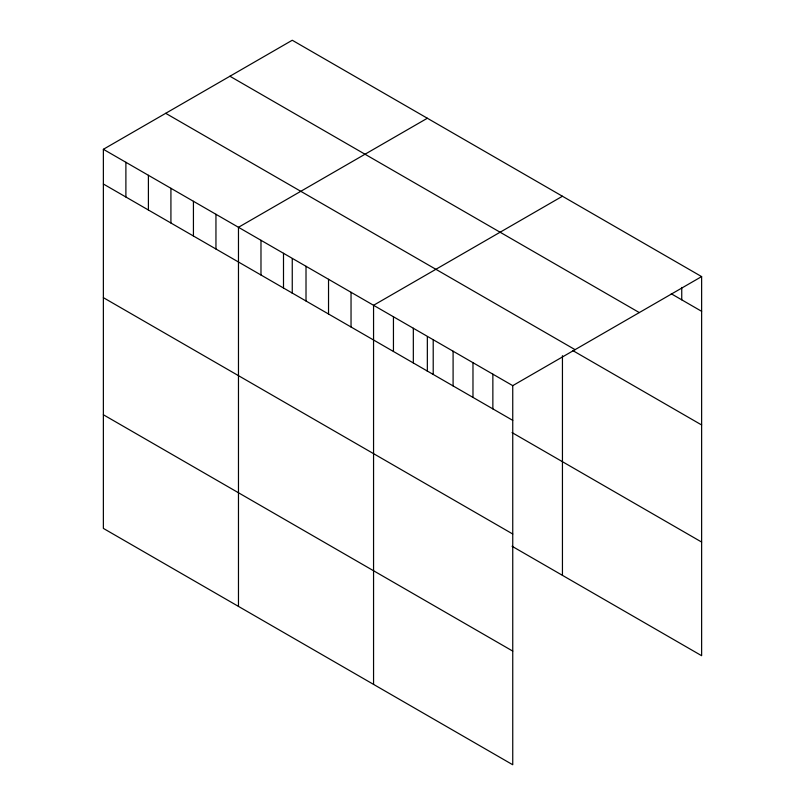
<?xml version="1.0" encoding="UTF-8"?>
<svg xmlns="http://www.w3.org/2000/svg" width="805" height="805" viewBox="0 0 805 805"><rect width="100%" height="100%" fill="white"/><g stroke="black" fill="none" stroke-linecap="round" stroke-linejoin="round"><path stroke-width="1.21" d="M103.372 149.297L512.745 385.645L512.745 764.75L103.372 528.402L103.372 149.297L292.255 40.25L701.628 276.598L701.628 655.703L512.05 546.253M427.344 118.244L238.471 227.292L238.471 606.396M562.443 196.239L373.56 305.286L373.56 684.391M512.745 385.645L701.628 276.598M671.279 293.785L701.628 311.314M229.918 76.234L639.301 312.582M165.699 113.314L575.082 349.662M572.908 350.638L701.628 424.96M103.372 184.013L512.745 420.361M512.05 432.597L701.628 542.057M103.372 297.659L512.745 534.007M103.372 414.756L512.745 651.104M681.744 287.435L681.744 299.832M562.443 355.689L562.443 575.344M492.861 374.164L492.861 408.88M472.978 362.693L472.978 397.398M453.094 351.211L453.094 385.917M433.211 339.73L433.211 374.436M427.344 336.862L427.344 371.377M413.327 328.249L413.327 362.954M393.444 316.768L393.444 351.483M351.04 292.285L351.04 327.001M328.531 279.295L328.531 314M306.011 266.294L306.011 301M292.255 258.868L292.255 293.372M283.501 253.293L283.501 287.999M260.981 240.293L260.981 275.008M215.951 214.291L215.951 249.007M193.431 201.3L193.431 236.006M170.922 188.3L170.922 223.005M148.402 175.299L148.402 210.004M125.892 162.298L125.892 197.004"/></g></svg>
